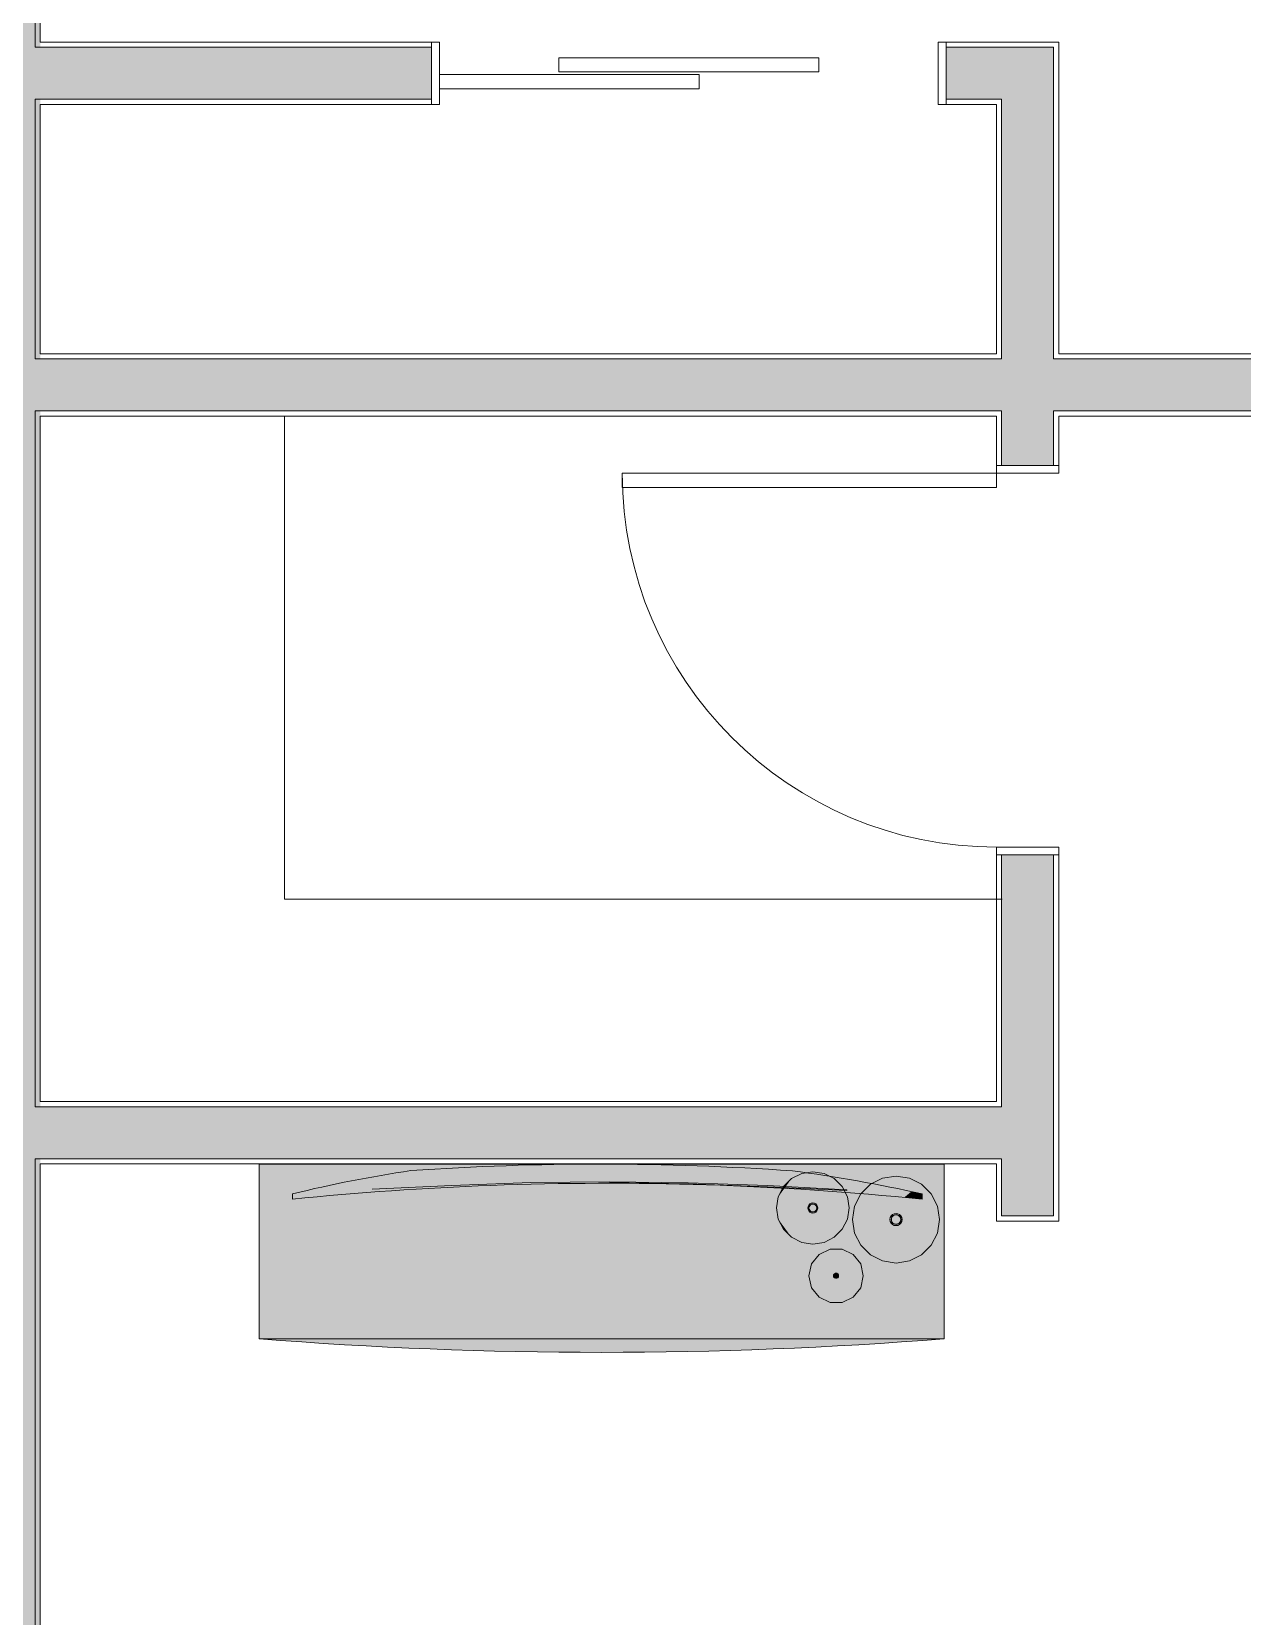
# Model space of a CAD drawing. Header units: inches. Extents: x 99 to 12024, y -5408 to 2559.
# Drawn here: x 8826.3 to 8942.8, y -5305.9 to -5153.3 of the extents above; entities that cross this region are included whole.
import ezdxf

# ---------------------------------------------------------------- set-up
doc = ezdxf.new("R2010")
doc.units = ezdxf.units.IN
doc.header["$LTSCALE"] = 96
doc.header["$MEASUREMENT"] = 0
for name, color, linetype, lineweight, true_color in [('CAD_  Default', 7, 'Continuous', 18, 0x000000), ('Furniture_ Interior', 7, 'Continuous', 25, 0x8080c0), ('Hatch', 7, 'Continuous', 0, 0x919191)]:
    doc.layers.add(name, color=color, linetype=linetype, lineweight=lineweight, true_color=true_color)
doc.layers.add('Doors', color=5, linetype='Continuous', lineweight=5)
doc.layers.add('Walls_  Normal', color=6, linetype='Continuous', lineweight=13)

# ---------------------------------------------------------------- blocks, each defined once
blk = doc.blocks.new('Tables_Side Tables_Storage Table (short)')
at = {"layer": 'Furniture_ Interior', "color": 163, "lineweight": 0, "true_color": 0x8080c0, "transparency": 33554687}
blk.add_line((-20, 1.311), (20, 1.311), dxfattribs=at)
blk.add_lwpolyline([(20, 18.127), (20, 1.311, -0.065543), (-20, 1.311), (-20, 18.127)], format="xyb", close=True, dxfattribs=at)
at = {"layer": 'Furniture_ Interior', "color": 7, "lineweight": 0, "true_color": 0xffffff, "transparency": 33554687}
for points in [[(-20, 18.127), (20, 18.127), (-20, 18.127), (-0.316, 0)], [(-20, 18.127), (-0.316, 0), (-20, 18.127), (-2.337, 0.018)], [(-2.337, 0.018), (-4.359, 0.062), (-2.337, 0.018), (-20, 18.127)], [(-20, 18.127), (-4.359, 0.062), (-20, 18.127), (-6.379, 0.133)], [(-6.379, 0.133), (-8.398, 0.23), (-6.379, 0.133), (-20, 18.127)], [(-20, 18.127), (-8.398, 0.23), (-20, 18.127), (-10.416, 0.354)], [(-10.416, 0.354), (-12.432, 0.505), (-10.416, 0.354), (-20, 18.127)], [(-20, 18.127), (-12.432, 0.505), (-20, 18.127), (-14.446, 0.683)], [(-14.446, 0.683), (-16.458, 0.886), (-14.446, 0.683), (-20, 18.127)], [(-20, 18.127), (-16.458, 0.886), (-20, 18.127), (-20, 1.311)], [(20, 18.127), (1.706, 0.009), (20, 18.127), (-0.316, 0)], [(3.727, 0.045), (1.706, 0.009), (3.727, 0.045), (20, 18.127)], [(20, 18.127), (5.748, 0.108), (20, 18.127), (3.727, 0.045)], [(7.768, 0.197), (5.748, 0.108), (7.768, 0.197), (20, 18.127)], [(20, 18.127), (9.786, 0.313), (20, 18.127), (7.768, 0.197)], [(11.803, 0.455), (9.786, 0.313), (11.803, 0.455), (20, 18.127)], [(20, 18.127), (13.817, 0.624), (20, 18.127), (11.803, 0.455)], [(15.829, 0.82), (13.817, 0.624), (15.829, 0.82), (20, 18.127)], [(20, 18.127), (17.839, 1.042), (20, 18.127), (15.829, 0.82)], [(20, 1.311), (17.839, 1.042), (20, 1.311), (20, 18.127)]]:
    blk.add_solid(points, dxfattribs=at)
blk = doc.blocks.new('Interior Accessories_Vases & Pots_Orb Vase')
at = {"layer": 'Furniture_ Interior', "color": 163, "lineweight": 0, "true_color": 0x8080c0, "transparency": 33554687}
for points in [[(-3.98, 2.89), (-4.19, 4.19), (-3.98, 5.48), (-3.39, 6.65), (-2.46, 7.58), (-1.29, 8.17), (0, 8.38), (1.29, 8.17), (2.46, 7.58), (3.39, 6.65), (3.98, 5.48), (4.19, 4.19), (3.98, 2.89), (3.39, 1.73), (2.46, 0.8), (1.29, 0.2), (0, 0), (-1.29, 0.2), (-2.46, 0.8), (-3.39, 1.73)], [(-0.55, 4.01), (-0.58, 4.19), (-0.55, 4.37), (-0.47, 4.53), (-0.34, 4.66), (-0.18, 4.74), (0, 4.77), (0.18, 4.74), (0.34, 4.66), (0.47, 4.53), (0.55, 4.37), (0.58, 4.19), (0.55, 4.01), (0.47, 3.84), (0.34, 3.72), (0.18, 3.63), (0, 3.6), (-0.18, 3.63), (-0.34, 3.72), (-0.47, 3.84)], [(-0.45, 4.04), (-0.48, 4.19), (-0.45, 4.33), (-0.39, 4.47), (-0.28, 4.57), (-0.15, 4.64), (0, 4.66), (0.15, 4.64), (0.28, 4.57), (0.39, 4.47), (0.45, 4.33), (0.48, 4.19), (0.45, 4.04), (0.39, 3.91), (0.28, 3.8), (0.15, 3.73), (0, 3.71), (-0.15, 3.73), (-0.28, 3.8), (-0.39, 3.91)], [(-0.36, 3.92), (-0.43, 4.05), (-0.45, 4.19), (-0.43, 4.33), (-0.36, 4.45), (-0.26, 4.55), (-0.14, 4.61), (0, 4.64), (0.14, 4.61), (0.26, 4.55), (0.36, 4.45), (0.43, 4.33), (0.45, 4.19), (0.43, 4.05), (0.36, 3.92), (0.26, 3.82), (0.14, 3.76), (0, 3.74), (-0.14, 3.76), (-0.26, 3.82)]]:
    blk.add_lwpolyline(points, close=True, dxfattribs=at)
at = {"layer": 'Furniture_ Interior', "color": 7, "lineweight": 0, "true_color": 0xffffff, "transparency": 33554687}
for points in [[(-1.29, 8.17), (0, 8.38), (-1.29, 8.17), (-2.46, 7.58)], [(0, 8.38), (2.46, 7.58), (0, 8.38), (-2.46, 0.8)], [(0, 8.38), (-2.46, 0.8), (0, 8.38), (-2.46, 7.58)], [(1.29, 8.17), (2.46, 7.58), (1.29, 8.17), (0, 8.38)], [(-3.39, 1.73), (-3.98, 5.48), (-3.39, 1.73), (-3.39, 6.65)], [(-3.39, 6.65), (-2.46, 7.58), (-3.39, 6.65), (-2.46, 0.8)], [(-3.39, 1.73), (-3.39, 6.65), (-3.39, 1.73), (-2.46, 0.8)], [(2.46, 7.58), (4.19, 4.19), (2.46, 7.58), (-2.46, 0.8)], [(3.39, 6.65), (3.98, 5.48), (3.39, 6.65), (2.46, 7.58)], [(2.46, 7.58), (3.98, 5.48), (2.46, 7.58), (4.19, 4.19)], [(-4.19, 4.19), (-3.98, 5.48), (-4.19, 4.19), (-3.39, 1.73)], [(-3.39, 1.73), (-3.98, 2.89), (-3.39, 1.73), (-4.19, 4.19)], [(4.19, 4.19), (1.29, 0.2), (4.19, 4.19), (-2.46, 0.8)], [(3.98, 2.89), (1.29, 0.2), (3.98, 2.89), (4.19, 4.19)], [(2.46, 0.8), (1.29, 0.2), (2.46, 0.8), (3.98, 2.89)], [(3.39, 1.73), (2.46, 0.8), (3.39, 1.73), (3.98, 2.89)], [(-1.29, 0.2), (-2.46, 0.8), (-1.29, 0.2), (1.29, 0.2)], [(0, 0), (-1.29, 0.2), (0, 0), (1.29, 0.2)]]:
    blk.add_solid(points, dxfattribs=at)
blk = doc.blocks.new('Interior Accessories_Vases & Pots_Funnel Vase')
at = {"layer": 'Furniture_ Interior', "color": 163, "lineweight": 0, "true_color": 0x8080c0, "transparency": 33554687}
for points in [[(-2.37, 1.42), (-2.62, 2.56), (-2.37, 3.7), (-1.64, 4.62), (-0.58, 5.12), (0.58, 5.12), (1.64, 4.62), (2.37, 3.7), (2.62, 2.56), (2.37, 1.42), (1.64, 0.51), (0.58, 0), (-0.58, 0), (-1.64, 0.51)], [(-0.23, 2.45), (-0.25, 2.56), (-0.23, 2.67), (-0.16, 2.76), (-0.06, 2.81), (0.06, 2.81), (0.16, 2.76), (0.23, 2.67), (0.25, 2.56), (0.23, 2.45), (0.16, 2.37), (0.06, 2.32), (-0.06, 2.32), (-0.16, 2.37)]]:
    blk.add_lwpolyline(points, close=True, dxfattribs=at)
at = {"layer": 'Furniture_ Interior', "color": 7, "lineweight": 0, "true_color": 0xffffff, "transparency": 33554687}
for points in [[(-1.64, 4.62), (1.64, 4.62), (-1.64, 4.62), (-2.37, 3.7)], [(-2.37, 3.7), (1.64, 4.62), (-2.37, 3.7), (2.37, 3.7)], [(-1.64, 4.62), (-0.58, 5.12), (-1.64, 4.62), (0.58, 5.12)], [(0.58, 5.12), (1.64, 4.62), (0.58, 5.12), (-1.64, 4.62)], [(-2.37, 3.7), (2.62, 2.56), (-2.37, 3.7), (-2.62, 2.56)], [(2.37, 3.7), (2.62, 2.56), (2.37, 3.7), (-2.37, 3.7)], [(-2.62, 2.56), (2.62, 2.56), (-2.62, 2.56), (-2.37, 1.42)], [(-2.37, 1.42), (2.62, 2.56), (-2.37, 1.42), (2.37, 1.42)], [(-0.23, 2.67), (0.25, 2.56), (-0.23, 2.67), (-0.25, 2.56)], [(-0.25, 2.56), (0.25, 2.56), (-0.25, 2.56), (-0.23, 2.45)], [(-0.16, 2.76), (0.16, 2.76), (-0.16, 2.76), (-0.23, 2.67)], [(-0.23, 2.67), (0.16, 2.76), (-0.23, 2.67), (0.23, 2.67)], [(0.23, 2.67), (0.25, 2.56), (0.23, 2.67), (-0.23, 2.67)], [(-0.23, 2.45), (0.25, 2.56), (-0.23, 2.45), (0.23, 2.45)], [(0.23, 2.45), (0.16, 2.37), (0.23, 2.45), (-0.23, 2.45)], [(-0.23, 2.45), (0.16, 2.37), (-0.23, 2.45), (-0.16, 2.37)], [(-0.06, 2.81), (0.16, 2.76), (-0.06, 2.81), (-0.16, 2.76)], [(0.16, 2.37), (-0.06, 2.32), (0.16, 2.37), (-0.16, 2.37)], [(0.06, 2.81), (0.16, 2.76), (0.06, 2.81), (-0.06, 2.81)], [(0.06, 2.32), (-0.06, 2.32), (0.06, 2.32), (0.16, 2.37)], [(-1.64, 0.51), (-2.37, 1.42), (-1.64, 0.51), (2.37, 1.42)], [(2.37, 1.42), (1.64, 0.51), (2.37, 1.42), (-1.64, 0.51)], [(-1.64, 0.51), (1.64, 0.51), (-1.64, 0.51), (0.58, 0)], [(-1.64, 0.51), (0.58, 0), (-1.64, 0.51), (-0.58, 0)]]:
    blk.add_solid(points, dxfattribs=at)
blk = doc.blocks.new('Home Entertainment_Televisions_Plasma HDTV (wall mounted)')
at = {"layer": 'Furniture_ Interior', "color": 163, "lineweight": 0, "true_color": 0x8080c0, "transparency": 33554687}
blk.add_lwpolyline([(-35.6, 0.51, -0.019565), (-20.92, 2.72, -0.029697), (22.21, 2.75, -0.019894), (35.6, 0.51), (35.6, 0, 0.013535), (13.2, 1.32, 0.029462), (-35.6, 0)], format="xyb", close=True, dxfattribs=at)
at = {"layer": 'Furniture_ Interior', "lineweight": 0, "transparency": 33554687}
for points in [[(-27.09, 0.82), (-27.09, 0.91), (-18.1, 1.3), (-9.16, 1.57), (-0.26, 1.68), (8.63, 1.59), (17.58, 1.33), (26.57, 0.95)], [(-0.26, 1.59), (-9.16, 1.48), (-18.1, 1.2), (-27.04, 0.82)]]:
    blk.add_lwpolyline(points, dxfattribs=at)
at = {"layer": 'Furniture_ Interior', "color": 7, "lineweight": 0, "true_color": 0xffffff, "transparency": 33554687}
for points in [[(-15.3, 3.02), (-11.39, 3.17), (-15.3, 3.02), (-14.05, 1.29)], [(-11.39, 3.17), (-10.13, 1.41), (-11.39, 3.17), (-14.05, 1.29)], [(-7.47, 3.28), (-10.13, 1.41), (-7.47, 3.28), (-11.39, 3.17)], [(-6.22, 1.48), (-10.13, 1.41), (-6.22, 1.48), (-7.47, 3.28)], [(-3.56, 3.35), (-6.22, 1.48), (-3.56, 3.35), (-7.47, 3.28)], [(-2.31, 1.52), (-6.22, 1.48), (-2.31, 1.52), (-3.56, 3.35)], [(-3.56, 3.35), (0.35, 3.38), (-3.56, 3.35), (-2.31, 1.52)], [(0.35, 3.38), (1.61, 1.53), (0.35, 3.38), (-2.31, 1.52)], [(0.35, 3.38), (4.27, 3.36), (0.35, 3.38), (1.61, 1.53)], [(4.27, 3.36), (5.52, 1.49), (4.27, 3.36), (1.61, 1.53)], [(8.18, 3.3), (5.52, 1.49), (8.18, 3.3), (4.27, 3.36)], [(13.2, 1.32), (5.52, 1.49), (13.2, 1.32), (8.18, 3.3)], [(12.09, 3.2), (13.2, 1.32), (12.09, 3.2), (8.18, 3.3)], [(22.21, 2.75), (17.25, 1.17), (22.21, 2.75), (12.09, 3.2)], [(17.25, 1.17), (13.2, 1.32), (17.25, 1.17), (12.09, 3.2)], [(-26.66, 2), (-29.68, 0.47), (-26.66, 2), (-30.52, 1.41)], [(-25.77, 0.73), (-29.68, 0.47), (-25.77, 0.73), (-26.66, 2)], [(-26.66, 2), (-20.92, 2.72), (-26.66, 2), (-21.87, 0.95)], [(-26.66, 2), (-21.87, 0.95), (-26.66, 2), (-25.77, 0.73)], [(-19.2, 2.82), (-17.96, 1.14), (-19.2, 2.82), (-21.87, 0.95)], [(-20.92, 2.72), (-19.2, 2.82), (-20.92, 2.72), (-21.87, 0.95)], [(-15.3, 3.02), (-17.96, 1.14), (-15.3, 3.02), (-19.2, 2.82)], [(-14.05, 1.29), (-17.96, 1.14), (-14.05, 1.29), (-15.3, 3.02)], [(21.16, 0.99), (17.25, 1.17), (21.16, 0.99), (22.21, 2.75)], [(22.21, 2.75), (25.07, 0.77), (22.21, 2.75), (21.16, 0.99)], [(26.15, 2.2), (25.07, 0.77), (26.15, 2.2), (22.21, 2.75)], [(30.01, 1.58), (25.07, 0.77), (30.01, 1.58), (26.15, 2.2)], [(35.6, 0), (25.07, 0.77), (35.6, 0), (30.01, 1.58)], [(35.6, 0.51), (35.6, 0), (35.6, 0.51), (30.01, 1.58)], [(-33.58, 0.17), (-35.6, 0), (-33.58, 0.17), (-34.38, 0.74)], [(-34.38, 0.74), (-35.6, 0), (-34.38, 0.74), (-35.6, 0.51)], [(-30.52, 1.41), (-33.58, 0.17), (-30.52, 1.41), (-34.38, 0.74)], [(-29.68, 0.47), (-33.58, 0.17), (-29.68, 0.47), (-30.52, 1.41)]]:
    blk.add_solid(points, dxfattribs=at)

msp = doc.modelspace()

# ---------------------------------------------------------------- linework, layer by layer
at = {"layer": 'CAD_  Default', "transparency": 33554687}
msp.add_lwpolyline([(8919.66, -5236.82), (8850.62, -5236.82), (8850.62, -5190.32)], dxfattribs=at)
at = {"layer": 'Doors', "transparency": 33554687}
for p, q in [((8865.52, -5154.32), (8864.77, -5154.32)), ((8864.77, -5154.32), (8864.77, -5160.32)), ((8865.52, -5154.32), (8865.52, -5160.32)), ((8914.27, -5154.32), (8913.52, -5154.32)), ((8913.52, -5154.32), (8913.52, -5160.32)), ((8914.27, -5154.32), (8914.27, -5160.32)), ((8877.02, -5155.82), (8902.02, -5155.82)), ((8877.02, -5157.19), (8877.02, -5155.82)), ((8902.02, -5155.82), (8902.02, -5157.19)), ((8865.52, -5157.44), (8890.52, -5157.44)), ((8865.52, -5158.82), (8865.52, -5157.44)), ((8877.02, -5157.19), (8902.02, -5157.19)), ((8890.52, -5157.44), (8890.52, -5158.82)), ((8865.52, -5158.82), (8890.52, -5158.82)), ((8865.52, -5160.32), (8864.77, -5160.32)), ((8914.27, -5160.32), (8913.52, -5160.32)), ((8919.12, -5195.82), (8883.12, -5195.82)), ((8883.12, -5195.82), (8883.12, -5197.19)), ((8919.12, -5195.07), (8919.12, -5195.82)), ((8919.12, -5195.07), (8925.12, -5195.07)), ((8919.12, -5195.82), (8925.12, -5195.82)), ((8919.12, -5197.19), (8919.12, -5195.82)), ((8925.12, -5195.07), (8925.12, -5195.82)), ((8919.12, -5197.19), (8883.12, -5197.19)), ((8919.12, -5231.82), (8919.12, -5232.57)), ((8919.12, -5231.82), (8925.12, -5231.82)), ((8925.12, -5231.82), (8925.12, -5232.57)), ((8919.12, -5232.57), (8925.12, -5232.57))]:
    msp.add_line(p, q, dxfattribs=at)
msp.add_arc((8919.12, -5195.82), 36, 180, 270, dxfattribs=at)
at = {"layer": 'Hatch', "color": 1, "transparency": 33554687}
for p, q in [((8919.12, -5267.32), (8919.12, -5267.82)), ((8925.12, -5267.82), (8925.12, -5267.32))]:
    msp.add_line(p, q, dxfattribs=at)
at = {"layer": 'Walls_  Normal', "transparency": 33554687}
for p, q in [((8826.62, -5154.82), (8826.62, -5031.82)), ((8827.12, -5154.32), (8827.12, -5032.32)), ((8827.12, -5154.32), (8864.77, -5154.32)), ((8864.77, -5154.32), (8864.77, -5160.32)), ((8914.27, -5154.32), (8925.12, -5154.32)), ((8914.27, -5154.32), (8914.27, -5160.32)), ((8925.12, -5154.32), (8925.12, -5184.32)), ((8826.62, -5154.82), (8864.77, -5154.82)), ((8864.77, -5154.82), (8864.77, -5159.82)), ((8914.27, -5154.82), (8919.62, -5154.82)), ((8914.27, -5154.82), (8914.27, -5159.82)), ((8924.62, -5154.82), (8919.62, -5154.82)), ((8924.62, -5154.82), (8924.62, -5184.82)), ((8826.62, -5184.82), (8826.62, -5159.82)), ((8826.62, -5159.82), (8864.77, -5159.82)), ((8827.12, -5184.32), (8827.12, -5160.32)), ((8827.12, -5160.32), (8864.77, -5160.32)), ((8914.27, -5159.82), (8919.62, -5159.82)), ((8914.27, -5160.32), (8919.12, -5160.32)), ((8919.12, -5160.32), (8919.12, -5184.32)), ((8919.62, -5159.82), (8919.62, -5184.82)), ((8919.62, -5184.82), (8826.62, -5184.82)), ((8919.12, -5184.32), (8827.12, -5184.32)), ((8971.62, -5184.82), (8924.62, -5184.82)), ((8971.12, -5184.32), (8925.12, -5184.32)), ((8919.62, -5189.82), (8826.62, -5189.82)), ((8826.62, -5256.82), (8826.62, -5189.82)), ((8919.12, -5190.32), (8827.12, -5190.32)), ((8827.12, -5256.32), (8827.12, -5190.32)), ((8919.12, -5190.32), (8919.12, -5195.07)), ((8919.62, -5189.82), (8919.62, -5195.07)), ((8971.62, -5189.82), (8924.62, -5189.82)), ((8924.62, -5189.82), (8924.62, -5195.07)), ((8971.12, -5190.32), (8925.12, -5190.32)), ((8925.12, -5190.32), (8925.12, -5195.07)), ((8919.12, -5195.07), (8925.12, -5195.07)), ((8919.62, -5195.07), (8924.62, -5195.07)), ((8919.12, -5256.32), (8919.12, -5232.57)), ((8919.12, -5232.57), (8925.12, -5232.57)), ((8919.62, -5256.82), (8919.62, -5232.57)), ((8919.62, -5232.57), (8924.62, -5232.57)), ((8924.62, -5267.32), (8924.62, -5232.57)), ((8925.12, -5267.32), (8925.12, -5232.57)), ((8826.62, -5256.82), (8919.62, -5256.82)), ((8827.12, -5256.32), (8919.12, -5256.32)), ((8826.62, -5400.82), (8826.62, -5261.82)), ((8826.62, -5261.82), (8919.62, -5261.82)), ((8827.12, -5400.32), (8827.12, -5262.32)), ((8827.12, -5262.32), (8919.12, -5262.32)), ((8919.12, -5267.32), (8919.12, -5262.32)), ((8919.62, -5267.32), (8919.62, -5261.82)), ((8919.62, -5267.32), (8924.62, -5267.32)), ((8919.12, -5267.82), (8925.12, -5267.82))]:
    msp.add_line(p, q, dxfattribs=at)
at = {"layer": 'Walls_  Normal', "color": 252, "true_color": 0x949494, "transparency": 33554687}
for points in [[(8823.12, -5400.82), (8823.12, -5031.82), (8826.62, -5400.82), (8826.62, -5031.82)], [(8826.62, -5154.82), (8864.77, -5154.82), (8826.62, -5159.82), (8864.77, -5159.82)], [(8914.27, -5154.82), (8919.62, -5154.82), (8914.27, -5159.82), (8919.62, -5159.82)], [(8924.62, -5154.82), (8924.62, -5195.07), (8919.62, -5154.82), (8919.62, -5195.07)], [(8919.62, -5189.82), (8826.62, -5189.82), (8919.62, -5184.82), (8826.62, -5184.82)], [(8971.62, -5189.82), (8924.62, -5189.82), (8971.62, -5184.82), (8924.62, -5184.82)], [(8919.62, -5267.32), (8919.62, -5232.57), (8924.62, -5267.32), (8924.62, -5232.57)], [(8826.62, -5256.82), (8919.62, -5256.82), (8826.62, -5261.82), (8919.62, -5261.82)]]:
    msp.add_solid(points, dxfattribs=at)
at = {"layer": 'Walls_  Normal', "color": 236, "true_color": 0x7a003d, "transparency": 33554687}
for points in [[(8826.62, -5154.82), (8826.62, -5031.82), (8827.12, -5154.82), (8827.12, -5031.82)], [(8826.62, -5184.82), (8826.62, -5159.82), (8827.12, -5184.82), (8827.12, -5159.82)], [(8826.62, -5256.82), (8826.62, -5189.82), (8827.12, -5256.82), (8827.12, -5189.82)], [(8826.62, -5400.82), (8826.62, -5261.82), (8827.12, -5400.82), (8827.12, -5261.82)]]:
    msp.add_solid(points, dxfattribs=at)

# ---------------------------------------------------------------- block references
at = {"layer": 'Furniture_ Interior', "transparency": 33554687, "rotation": 359.9999999999999}
for name, p, xscale in [('Tables_Side Tables_Storage Table (short)', (8881.14, -5280.46), -1.647425889968872), ('Home Entertainment_Televisions_Plasma HDTV (wall mounted)', (8881.68, -5265.71), -0.8510638475418091), ('Interior Accessories_Vases & Pots_Orb Vase', (8909.46, -5271.86), -1), ('Interior Accessories_Vases & Pots_Funnel Vase', (8903.69, -5275.65), -1)]:
    msp.add_blockref(name, p, dxfattribs=dict(at, xscale=xscale))
at = {"layer": 'Furniture_ Interior', "transparency": 33554687, "xscale": -0.8358209133148193, "yscale": 0.8337308168411255, "rotation": 359.9999999999999}
msp.add_blockref('Interior Accessories_Vases & Pots_Orb Vase', (8901.46, -5270.05), dxfattribs=at)

doc.saveas('drawing.dxf')
